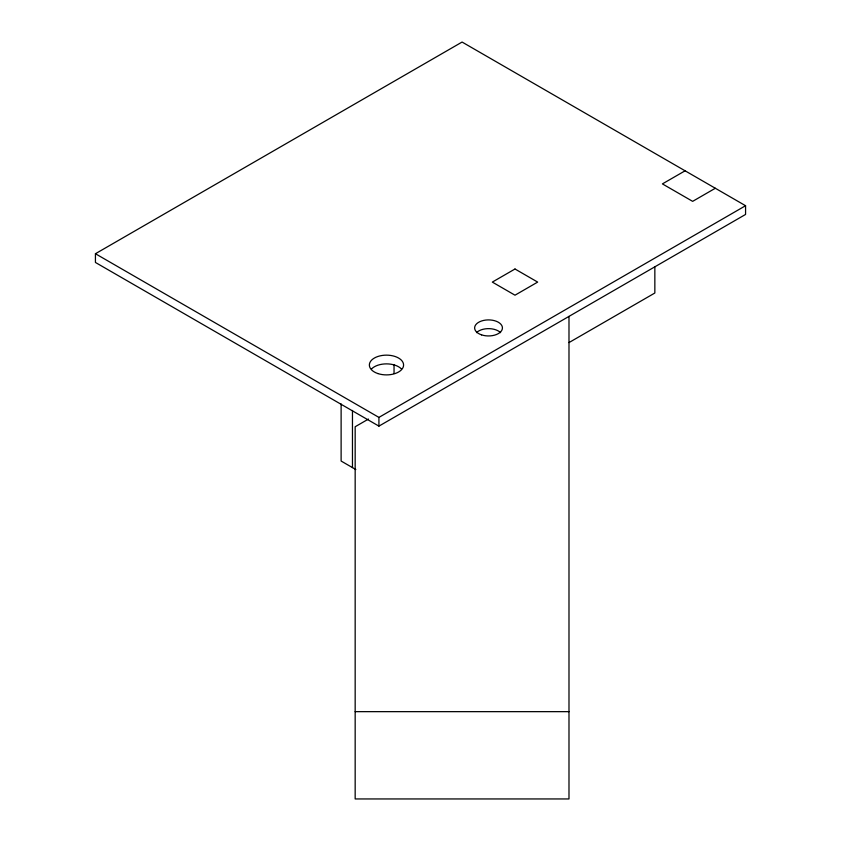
<?xml version="1.0" encoding="UTF-8"?>
<svg xmlns="http://www.w3.org/2000/svg" width="841" height="841" viewBox="0 0 841 841"><rect width="100%" height="100%" fill="white"/><g stroke="black" fill="none" stroke-linecap="round" stroke-linejoin="round"><path stroke-width="1.26" d="M95.432 253.73L462.077 42.05L745.568 205.719L745.568 214.444L378.923 426.124L95.432 262.455L95.432 253.73L378.923 417.399L745.568 205.719M685.089 170.807L662.403 183.895L692.648 201.356L715.323 188.258M368.495 419.049L355.165 426.744L355.165 798.95L568.989 798.95L568.989 316.395M568.989 342.581L654.845 293.015L654.845 266.828M355.165 711.654L568.989 711.654M355.838 469.541L341.12 461.047L341.12 403.953M394.04 364.51L394.04 373.499M378.923 417.399L378.923 426.124M352.463 410.44L352.463 467.596M476.5 332.647A13.898 8.021 0 0 1 500.574 332.647M371.669 368.81A17.104 9.871 0 0 1 401.294 368.81M514.997 269.004L492.321 282.092L514.997 295.191L537.672 282.092L514.997 269.004M481.588 334.876A13.898 8.021 0 0 0 502.434 327.927A13.898 8.021 0 0 0 481.588 320.978A13.898 8.021 0 0 0 481.588 334.876M377.924 373.572A17.104 9.871 0 0 0 403.585 365.026A17.104 9.871 0 0 0 377.924 356.468A17.104 9.871 0 0 0 377.924 373.572"/></g></svg>
